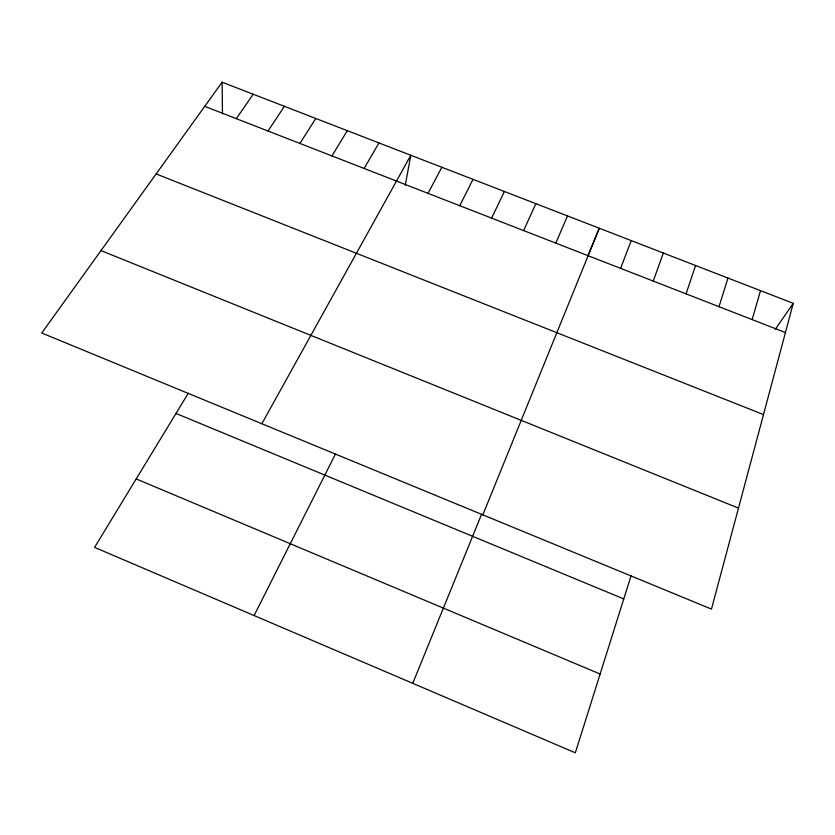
<?xml version="1.0" encoding="UTF-8"?>
<svg xmlns="http://www.w3.org/2000/svg" width="835" height="835" viewBox="0 0 835 835"><rect width="100%" height="100%" fill="white"/><g stroke="black" fill="none" stroke-linecap="round" stroke-linejoin="round"><path stroke-width="1.25" d="M405.257 185.349L410.81 155.258L261.846 423.731M793.25 303.324L711.472 609.101L41.75 332.998L222.11 82.195L793.25 303.324L775.339 329.261M752.137 319.607L760.528 290.653M719.008 306.695L727.974 278.045M631.041 575.816L575.336 752.805L94.585 547.395L188.261 393.285M686.046 293.857L695.565 265.499M653.252 281.082L663.324 253.015M620.603 268.359L631.229 240.595M482.839 514.84L599.29 228.226L587.652 256.408M412.751 683.333L481.607 514.214M555.797 243.121L567.497 215.921M523.629 230.585L535.861 203.667M491.617 218.112L504.382 191.486M459.751 205.702L473.038 179.348M254.101 615.541L335.482 453.969M428.042 193.355L441.851 167.271M364.133 168.461L378.975 142.931M331.944 155.915L347.308 130.667M299.911 143.432L315.776 118.466M268.025 131.022L284.411 106.316M236.305 118.664L253.182 94.23M204.732 106.358L785.432 332.57M156.145 173.92L763.493 414.588M101.004 250.604L738.484 508.108M176.008 413.45L623.766 598.914M136.209 478.925L600.125 674.033M222.11 82.195L222.475 113.873"/></g></svg>
